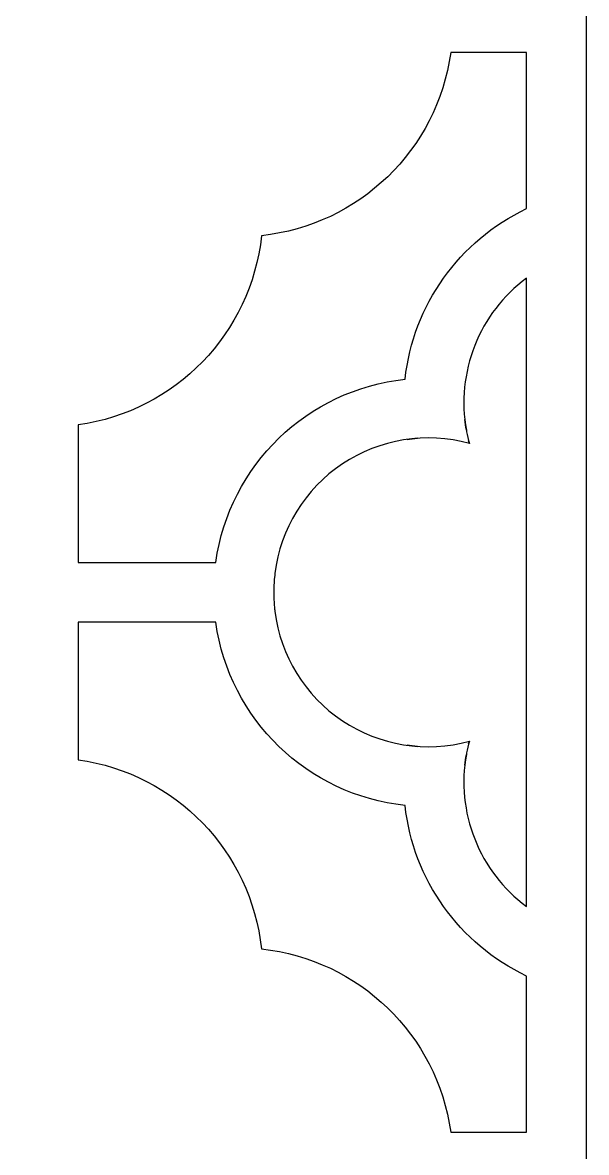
# Model space of a CAD drawing. Header units: centimetres. Extents: x -8.6 to 7.4, y -2.5 to 11.8.
# Drawn here: x 6.103 to 7.373, y -0.451 to 2.096 of the extents above; entities that cross this region are included whole.
import ezdxf

# ---------------------------------------------------------------- set-up
doc = ezdxf.new("R2010")
doc.units = ezdxf.units.CM
doc.header["$MEASUREMENT"] = 0
doc.layers.add('layer 1', color=7, linetype='Continuous')

msp = doc.modelspace()

# ---------------------------------------------------------------- linework, layer by layer
at = {"layer": 'layer 1', "color": 242}
for points, knots in [([(-0.18941, 11.81631), (-0.18941, 11.81631), (-0.0542, 11.81631), (-0.0542, 11.81631), (-0.0542, 11.81631), (-0.0542, 11.81631), (7.23783, 11.81631), (7.23783, 11.81631), (7.23783, 11.81631), (7.23783, 11.81631), (7.37304, 11.81631), (7.37304, 11.81631), (7.37304, 11.81631), (7.37304, 11.81631), (7.37304, 11.6811), (7.37304, 11.6811), (7.37304, 11.6811), (7.37304, 11.6811), (7.37304, -2.35212), (7.37304, -2.35212), (7.37304, -2.35212), (7.37304, -2.35212), (7.37304, -2.48733), (7.37304, -2.48733), (7.37304, -2.48733), (7.37304, -2.48733), (7.23783, -2.48733), (7.23783, -2.48733), (7.23783, -2.48733), (7.23783, -2.48733), (-0.0542, -2.48733), (-0.0542, -2.48733), (-0.0542, -2.48733), (-0.0542, -2.48733), (-0.18941, -2.48733), (-0.18941, -2.48733), (-0.18941, -2.48733), (-0.18941, -2.48733), (-0.18941, -2.35212), (-0.18941, -2.35212), (-0.18941, -2.35212), (-0.18941, -2.35212), (-0.18941, 11.6811), (-0.18941, 11.6811), (-0.18941, 11.6811), (-0.18941, 11.6811), (-0.18941, 11.81631), (-0.18941, 11.81631)], [0, 0, 0, 0, 0.0769231, 0.0769231, 0.0769231, 0.0769231, 0.1538462, 0.1538462, 0.1538462, 0.1538462, 0.2307692, 0.2307692, 0.2307692, 0.2307692, 0.3076923, 0.3076923, 0.3076923, 0.3076923, 0.3846154, 0.3846154, 0.3846154, 0.3846154, 0.4615385, 0.4615385, 0.4615385, 0.4615385, 0.5384615, 0.5384615, 0.5384615, 0.5384615, 0.6153846, 0.6153846, 0.6153846, 0.6153846, 0.6923077, 0.6923077, 0.6923077, 0.6923077, 0.7692308, 0.7692308, 0.7692308, 0.7692308, 0.8461538, 0.8461538, 0.8461538, 0.8461538, 1, 1, 1, 1]), ([(7.23783, 1.67626), (7.08616, 1.60412), (6.98275, 1.45869), (6.96458, 1.29172), (6.96458, 1.29172), (6.74451, 1.26802), (6.56878, 1.09808), (6.53814, 0.87887), (6.53814, 0.87887), (6.53814, 0.87887), (6.41792, 0.87887), (6.41792, 0.87887), (6.41792, 0.87887), (6.41792, 0.87887), (6.22822, 0.87887), (6.22822, 0.87887), (6.22822, 0.87887), (6.22822, 0.87887), (6.22822, 0.99168), (6.22822, 0.99168), (6.22822, 0.99168), (6.22822, 0.99168), (6.22822, 1.09024), (6.22822, 1.09024), (6.22822, 1.09024), (6.22822, 1.09024), (6.22822, 1.12354), (6.22822, 1.12354), (6.22822, 1.12354), (6.22822, 1.12354), (6.22822, 1.18881), (6.22822, 1.18881), (6.22822, 1.18881), (6.4474, 1.21961), (6.61753, 1.39514), (6.64106, 1.61522), (6.64106, 1.61522), (6.86114, 1.63892), (7.03685, 1.80886), (7.06749, 2.02808), (7.06749, 2.02808), (7.06749, 2.02808), (7.18756, 2.02808), (7.18756, 2.02808), (7.18756, 2.02808), (7.18756, 2.02808), (7.22483, 2.02808), (7.22483, 2.02808), (7.22483, 2.02808), (7.22483, 2.02808), (7.23783, 2.02808), (7.23783, 2.02808), (7.23783, 2.02808), (7.23783, 2.02808), (7.23783, 1.67626), (7.23783, 1.67626), (7.23783, 1.67626), (7.23783, 1.67626), (7.23783, 1.67626), (7.23783, 1.67626)], [0, 0, 0, 0, 0.0625, 0.0625, 0.0625, 0.0625, 0.125, 0.125, 0.125, 0.125, 0.1875, 0.1875, 0.1875, 0.1875, 0.25, 0.25, 0.25, 0.25, 0.3125, 0.3125, 0.3125, 0.3125, 0.375, 0.375, 0.375, 0.375, 0.4375, 0.4375, 0.4375, 0.4375, 0.5, 0.5, 0.5, 0.5, 0.5625, 0.5625, 0.5625, 0.5625, 0.625, 0.625, 0.625, 0.625, 0.6875, 0.6875, 0.6875, 0.6875, 0.75, 0.75, 0.75, 0.75, 0.8125, 0.8125, 0.8125, 0.8125, 0.875, 0.875, 0.875, 0.875, 1, 1, 1, 1]), ([(7.23783, 0.10332), (7.18562, 0.14208), (7.14526, 0.1947), (7.12134, 0.25518), (7.12134, 0.25518), (7.09742, 0.31566), (7.09095, 0.38167), (7.10264, 0.44565), (7.10264, 0.44565), (7.10119, 0.43767), (7.10001, 0.42964), (7.09912, 0.42159), (7.09912, 0.42159), (7.10013, 0.4308), (7.10151, 0.43996), (7.10327, 0.44906), (7.10327, 0.44906), (7.105, 0.45804), (7.10709, 0.46694), (7.10952, 0.47575), (7.10952, 0.47575), (7.10952, 0.47575), (7.1078, 0.46945), (7.1078, 0.46945), (7.1078, 0.46945), (7.1078, 0.46945), (7.10944, 0.47574), (7.10944, 0.47574), (7.10944, 0.47574), (7.01192, 0.44884), (6.90745, 0.4657), (6.82331, 0.52186), (6.82331, 0.52186), (6.73916, 0.57804), (6.68363, 0.66817), (6.67124, 0.76859), (6.67124, 0.76859), (6.67124, 0.76859), (6.671, 0.7707), (6.671, 0.7707), (6.671, 0.7707), (6.67059, 0.77421), (6.67023, 0.77774), (6.66992, 0.78126), (6.66992, 0.78126), (6.66992, 0.78126), (6.66945, 0.78764), (6.66945, 0.78764), (6.66945, 0.78764), (6.66945, 0.78764), (6.6693, 0.78979), (6.6693, 0.78979), (6.6693, 0.78979), (6.6693, 0.78979), (6.66904, 0.794), (6.66904, 0.794), (6.66904, 0.794), (6.66904, 0.794), (6.66896, 0.79619), (6.66896, 0.79619), (6.66896, 0.79619), (6.66896, 0.79619), (6.66885, 0.79893), (6.66885, 0.79893), (6.66885, 0.79893), (6.66885, 0.79893), (6.66881, 0.8005), (6.66881, 0.8005), (6.66881, 0.8005), (6.66881, 0.8005), (6.66873, 0.8023), (6.66873, 0.8023), (6.66873, 0.8023), (6.66873, 0.8023), (6.66871, 0.80455), (6.66871, 0.80455), (6.66871, 0.80455), (6.66871, 0.80455), (6.66869, 0.80592), (6.66869, 0.80592), (6.66869, 0.80592), (6.66869, 0.80592), (6.66864, 0.80807), (6.66864, 0.80807), (6.66864, 0.80807), (6.66864, 0.80807), (6.66863, 0.81021), (6.66863, 0.81021), (6.66863, 0.81021), (6.66863, 0.81021), (6.66863, 0.81236), (6.66863, 0.81236), (6.66863, 0.81236), (6.66863, 0.81236), (6.66864, 0.81456), (6.66864, 0.81456), (6.66864, 0.81456), (6.66864, 0.81456), (6.66867, 0.81638), (6.66867, 0.81638), (6.66867, 0.81638), (6.66867, 0.81638), (6.66869, 0.81778), (6.66869, 0.81778), (6.66869, 0.81778), (6.66869, 0.81778), (6.66873, 0.81993), (6.66873, 0.81993), (6.66873, 0.81993), (6.66873, 0.81993), (6.66881, 0.82209), (6.66881, 0.82209), (6.66881, 0.82209), (6.66881, 0.82209), (6.66885, 0.82364), (6.66885, 0.82364), (6.66885, 0.82364), (6.66885, 0.82364), (6.66892, 0.82532), (6.66892, 0.82532), (6.66892, 0.82532), (6.66892, 0.82532), (6.66899, 0.82746), (6.66899, 0.82746), (6.66899, 0.82746), (6.66899, 0.82746), (6.6693, 0.83273), (6.6693, 0.83273), (6.6693, 0.83273), (6.6693, 0.83273), (6.66945, 0.83497), (6.66945, 0.83497), (6.66945, 0.83497), (6.66945, 0.83497), (6.66983, 0.84028), (6.66983, 0.84028), (6.66983, 0.84028), (6.66983, 0.84028), (6.67075, 0.84979), (6.67075, 0.84979), (6.67075, 0.84979), (6.67075, 0.84979), (6.671, 0.8519), (6.671, 0.8519), (6.671, 0.8519), (6.671, 0.8519), (6.67124, 0.854), (6.67124, 0.854), (6.67124, 0.854), (6.68359, 0.95442), (6.73916, 1.04453), (6.82332, 1.1007), (6.82332, 1.1007), (6.90745, 1.15686), (7.01192, 1.17367), (7.10944, 1.1468), (7.10944, 1.1468), (7.10944, 1.1468), (7.1078, 1.15308), (7.1078, 1.15308), (7.1078, 1.15308), (7.1078, 1.15308), (7.10944, 1.14678), (7.10944, 1.14678), (7.10944, 1.14678), (7.10708, 1.1556), (7.10503, 1.16451), (7.10328, 1.17347), (7.10328, 1.17347), (7.10152, 1.18257), (7.10013, 1.19174), (7.09912, 1.20095), (7.09912, 1.20095), (7.10001, 1.19289), (7.10119, 1.18486), (7.10264, 1.17689), (7.10264, 1.17689), (7.09095, 1.24087), (7.09744, 1.30689), (7.12135, 1.36738), (7.12135, 1.36738), (7.14526, 1.42787), (7.18562, 1.48049), (7.23783, 1.51927), (7.23783, 1.51927), (7.23783, 1.51927), (7.23783, 0.10332), (7.23783, 0.10332), (7.23783, 0.10332), (7.23783, 0.10332), (7.23783, 0.10332), (7.23783, 0.10332)], [0, 0, 0, 0, 0.0204082, 0.0204082, 0.0204082, 0.0204082, 0.0408163, 0.0408163, 0.0408163, 0.0408163, 0.0612245, 0.0612245, 0.0612245, 0.0612245, 0.0816327, 0.0816327, 0.0816327, 0.0816327, 0.1020408, 0.1020408, 0.1020408, 0.1020408, 0.122449, 0.122449, 0.122449, 0.122449, 0.1428571, 0.1428571, 0.1428571, 0.1428571, 0.1632653, 0.1632653, 0.1632653, 0.1632653, 0.1836735, 0.1836735, 0.1836735, 0.1836735, 0.2040816, 0.2040816, 0.2040816, 0.2040816, 0.2244898, 0.2244898, 0.2244898, 0.2244898, 0.244898, 0.244898, 0.244898, 0.244898, 0.2653061, 0.2653061, 0.2653061, 0.2653061, 0.2857143, 0.2857143, 0.2857143, 0.2857143, 0.3061224, 0.3061224, 0.3061224, 0.3061224, 0.3265306, 0.3265306, 0.3265306, 0.3265306, 0.3469388, 0.3469388, 0.3469388, 0.3469388, 0.3673469, 0.3673469, 0.3673469, 0.3673469, 0.3877551, 0.3877551, 0.3877551, 0.3877551, 0.4081633, 0.4081633, 0.4081633, 0.4081633, 0.4285714, 0.4285714, 0.4285714, 0.4285714, 0.4489796, 0.4489796, 0.4489796, 0.4489796, 0.4693878, 0.4693878, 0.4693878, 0.4693878, 0.4897959, 0.4897959, 0.4897959, 0.4897959, 0.5102041, 0.5102041, 0.5102041, 0.5102041, 0.5306122, 0.5306122, 0.5306122, 0.5306122, 0.5510204, 0.5510204, 0.5510204, 0.5510204, 0.5714286, 0.5714286, 0.5714286, 0.5714286, 0.5918367, 0.5918367, 0.5918367, 0.5918367, 0.6122449, 0.6122449, 0.6122449, 0.6122449, 0.6326531, 0.6326531, 0.6326531, 0.6326531, 0.6530612, 0.6530612, 0.6530612, 0.6530612, 0.6734694, 0.6734694, 0.6734694, 0.6734694, 0.6938776, 0.6938776, 0.6938776, 0.6938776, 0.7142857, 0.7142857, 0.7142857, 0.7142857, 0.7346939, 0.7346939, 0.7346939, 0.7346939, 0.755102, 0.755102, 0.755102, 0.755102, 0.7755102, 0.7755102, 0.7755102, 0.7755102, 0.7959184, 0.7959184, 0.7959184, 0.7959184, 0.8163265, 0.8163265, 0.8163265, 0.8163265, 0.8367347, 0.8367347, 0.8367347, 0.8367347, 0.8571429, 0.8571429, 0.8571429, 0.8571429, 0.877551, 0.877551, 0.877551, 0.877551, 0.8979592, 0.8979592, 0.8979592, 0.8979592, 0.9183673, 0.9183673, 0.9183673, 0.9183673, 0.9387755, 0.9387755, 0.9387755, 0.9387755, 0.9591837, 0.9591837, 0.9591837, 0.9591837, 1, 1, 1, 1]), ([(6.96902, 1.15605), (6.97675, 1.1571), (6.98452, 1.15791), (6.9923, 1.15846), (6.9923, 1.15846), (6.98452, 1.15791), (6.97675, 1.1571), (6.96902, 1.15605)], [0, 0, 0, 0, 0.3333333, 0.3333333, 0.3333333, 0.3333333, 1, 1, 1, 1]), ([(7.23783, -0.40553), (7.23783, -0.40553), (7.22483, -0.40553), (7.22483, -0.40553), (7.22483, -0.40553), (7.22483, -0.40553), (7.18756, -0.40553), (7.18756, -0.40553), (7.18756, -0.40553), (7.18756, -0.40553), (7.06749, -0.40553), (7.06749, -0.40553), (7.06749, -0.40553), (7.03668, -0.18635), (6.86115, -0.01622), (6.64106, 0.00731), (6.64106, 0.00731), (6.61736, 0.22737), (6.44743, 0.40309), (6.22822, 0.43372), (6.22822, 0.43372), (6.22822, 0.43372), (6.22822, 0.49904), (6.22822, 0.49904), (6.22822, 0.49904), (6.22822, 0.49904), (6.22822, 0.53229), (6.22822, 0.53229), (6.22822, 0.53229), (6.22822, 0.53229), (6.22822, 0.63085), (6.22822, 0.63085), (6.22822, 0.63085), (6.22822, 0.63085), (6.22822, 0.74367), (6.22822, 0.74367), (6.22822, 0.74367), (6.22822, 0.74367), (6.41792, 0.74367), (6.41792, 0.74367), (6.41792, 0.74367), (6.41792, 0.74367), (6.53814, 0.74367), (6.53814, 0.74367), (6.53814, 0.74367), (6.56895, 0.52448), (6.74449, 0.35434), (6.96458, 0.33081), (6.96458, 0.33081), (6.98281, 0.16385), (7.08613, 0.01836), (7.23783, -0.05371), (7.23783, -0.05371), (7.23783, -0.05371), (7.23783, -0.40553), (7.23783, -0.40553)], [0, 0, 0, 0, 0.0666667, 0.0666667, 0.0666667, 0.0666667, 0.1333333, 0.1333333, 0.1333333, 0.1333333, 0.2, 0.2, 0.2, 0.2, 0.2666667, 0.2666667, 0.2666667, 0.2666667, 0.3333333, 0.3333333, 0.3333333, 0.3333333, 0.4, 0.4, 0.4, 0.4, 0.4666667, 0.4666667, 0.4666667, 0.4666667, 0.5333333, 0.5333333, 0.5333333, 0.5333333, 0.6, 0.6, 0.6, 0.6, 0.6666667, 0.6666667, 0.6666667, 0.6666667, 0.7333333, 0.7333333, 0.7333333, 0.7333333, 0.8, 0.8, 0.8, 0.8, 0.8666667, 0.8666667, 0.8666667, 0.8666667, 1, 1, 1, 1]), ([(6.96902, 0.46649), (6.97675, 0.46544), (6.98452, 0.46464), (6.9923, 0.46408), (6.9923, 0.46408), (6.98452, 0.46464), (6.97675, 0.46544), (6.96902, 0.46649)], [0, 0, 0, 0, 0.3333333, 0.3333333, 0.3333333, 0.3333333, 1, 1, 1, 1])]:
    msp.add_open_spline(points, degree=3, knots=knots, dxfattribs=at)

doc.saveas('drawing.dxf')
